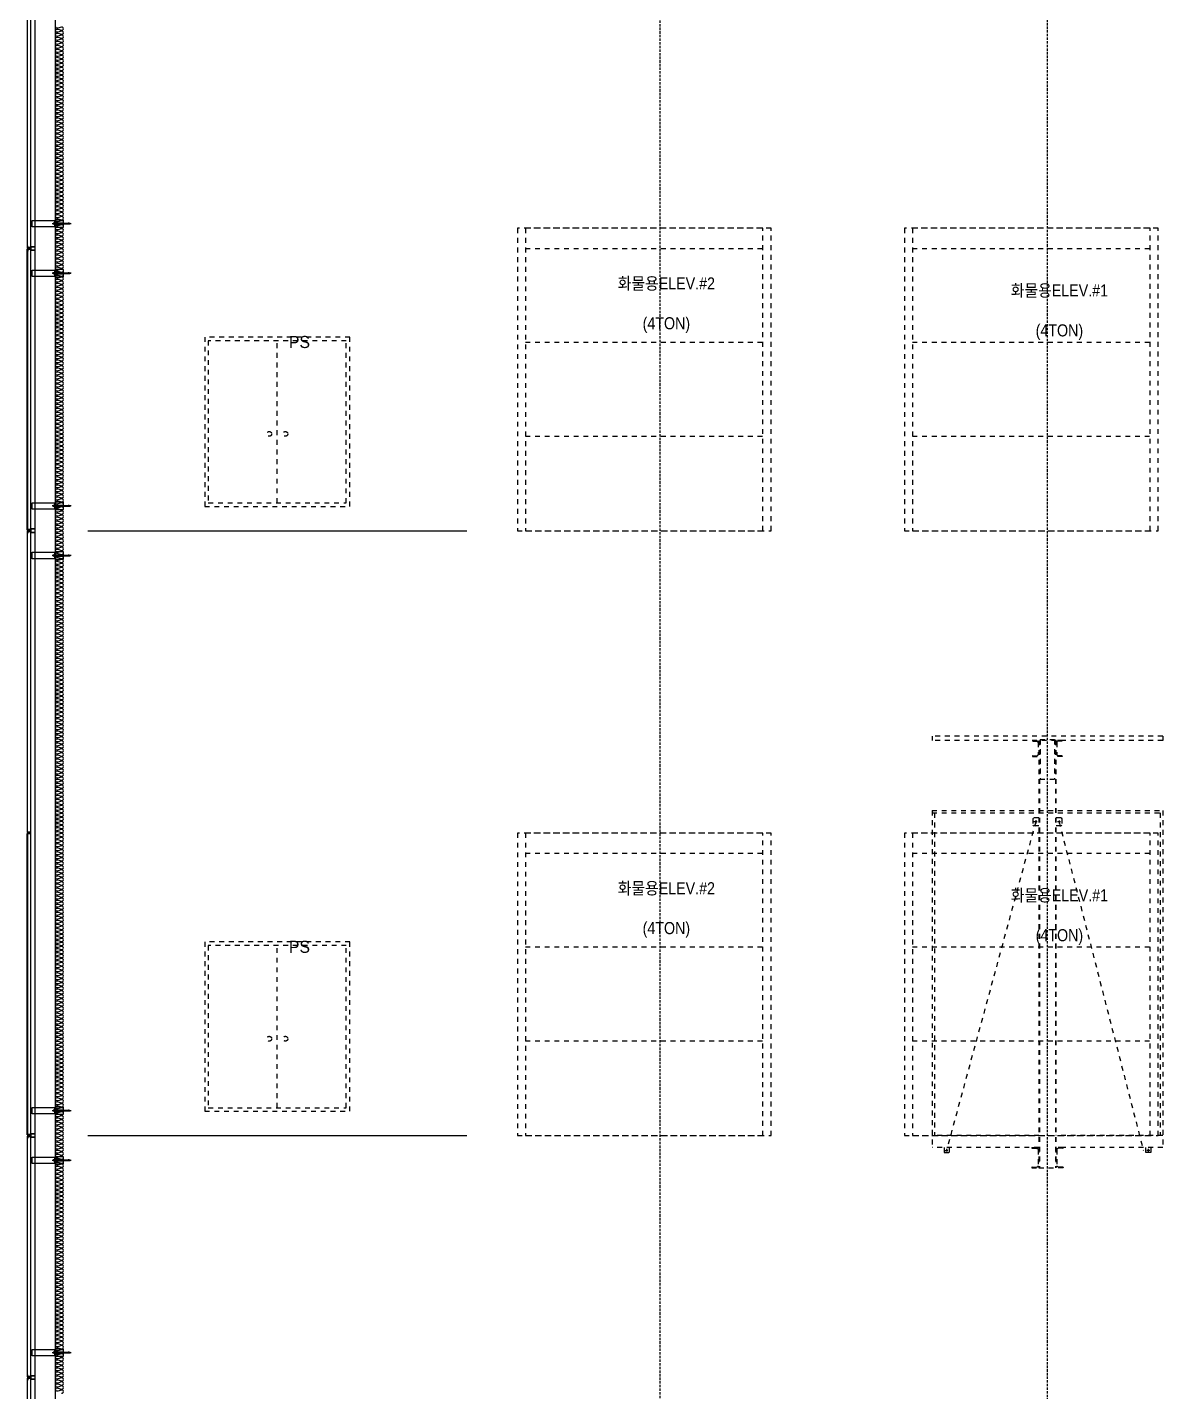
# Model space of a CAD drawing. Header units: millimetres. Extents: x -1320 to 172218, y -4077 to 50350.
# Drawn here: x 2950 to 17030, y 14573 to 31492 of the extents above; entities that cross this region are included whole.
import ezdxf
from ezdxf.enums import TextEntityAlignment as Align

# ---------------------------------------------------------------- set-up
doc = ezdxf.new("R2010")
doc.units = ezdxf.units.MM
doc.header["$LTSCALE"] = 60
doc.linetypes.add('HIDDEN', pattern=[2, 1, -1])
doc.linetypes.add('HIDDENX2', pattern=[0.75, 0.5, -0.25])
for name, color, linetype in [('8', 8, 'Continuous'), ('A-DOOR-ELE', 5, 'Continuous'), ('A-ETC-8', 8, 'Continuous'), ('A-FIN', 6, 'Continuous'), ('hidden', 9, 'HIDDENX2'), ('INSUL', 8, 'Continuous'), ('ISL', 251, 'Continuous')]:
    doc.layers.add(name, color=color, linetype=linetype)
doc.layers.add('NOPLOT-TEXT', color=11, linetype='Continuous', plot=False)
doc.styles.add('Gtx', font='')
doc.styles.get('Gtx').set_extended_font_data('Dotum')

# ---------------------------------------------------------------- blocks, each defined once
blk = doc.blocks.new('A$C632c858f')
at = {"layer": 'A-ETC-8'}
blk.add_arc((-3, 0), 24, 341.8248, 18.1752, dxfattribs=at)
blk.add_ellipse((34, 0), major_axis=(7.59, 0), ratio=0.987937, dxfattribs=at)
blk = doc.blocks.new('A$Cae507117')
at = {"layer": 'A-ETC-8'}
for points in [[(-50, 0), (-50, -50), (0, -50), (0, 0)], [(-46.8, -3.2), (-46.8, -46.8), (-3.2, -46.8), (-3.2, -3.2)]]:
    blk.add_lwpolyline(points, close=True, dxfattribs=at)
blk = doc.blocks.new('너트 M12')
for p, q in [((-9, 0), (9, 0)), ((-10, -9), (-10, -1)), ((9, -10), (-9, -10)), ((0, -8), (0, -1)), ((10, -1), (10, -9))]:
    blk.add_line(p, q)
for centre, start, end in [((-9, -1), 90, 180), ((-9, -9), 180, 270), ((9, -1), 0, 90), ((9, -9), 270, 0)]:
    blk.add_arc(centre, 0.5, start, end)
at = {"extrusion": (0, 0, -1)}
for centre, major_axis, ratio, start_param, end_param in [((-5, -1), (-4.75, 0.31), 0.185359, -0.024388, 3.141593), ((5, -1), (4.75, 0.31), 0.185108, 3.141593, 6.30754), ((-5, -9), (4.75, 0.31), 0.187111, 0, 3.166211), ((5, -9), (-4.75, 0.31), 0.185991, 3.117121, 6.283185)]:
    blk.add_ellipse(centre, major_axis=major_axis, ratio=ratio, start_param=start_param, end_param=end_param, dxfattribs=at)
blk = doc.blocks.new('A$C5ebcaad0')
at = {"layer": 'A-ETC-8'}
for p, q in [((-449, -225), (-214, -225)), ((-439, -220), (-439, -229)), ((-437, -219), (-437, -219)), ((-426, -220), (-437, -219)), ((-437, -231), (-426, -229)), ((-437, -231), (-437, -231)), ((-432, -220), (-432, -221)), ((-432, -229), (-432, -230)), ((-416, -219), (-431, -219)), ((-431, -222), (-429, -223)), ((-431, -228), (-429, -227)), ((-431, -231), (-416, -231)), ((-421, -224), (-428, -224)), ((-421, -226), (-428, -226)), ((-426, -220), (-412, -220)), ((-426, -229), (-412, -229)), ((-421, -223), (-421, -223)), ((-421, -227), (-421, -227)), ((-417, -227), (-417, -223)), ((-416, -219), (-413, -219)), ((-416, -231), (-413, -231)), ((-413, -219), (-413, -231)), ((-412, -231), (-412, -219)), ((-409, -219), (-412, -219)), ((-412, -231), (-409, -231)), ((-409, -231), (-409, -219)), ((-355, -219), (-409, -219)), ((-409, -231), (-355, -231)), ((-355, -219), (-246, -219)), ((-246, -231), (-355, -231)), ((-234, -219), (-226, -219)), ((-234, -220), (-224, -220)), ((-234, -229), (-224, -229)), ((-234, -231), (-226, -231)), ((-226, -231), (-226, -219)), ((-224, -220), (-226, -219)), ((-224, -229), (-226, -231)), ((-224, -229), (-224, -220))]:
    blk.add_line(p, q, dxfattribs=at)
for points in [[(-255, -180), (-255, -269), (-355, -269), (-355, -180)], [(34, -185), (-252, -185), (-252, -265), (34, -265)], [(-252, -265), (-246, -265), (-246, -185), (-252, -185)], [(-246, -210), (-246, -240), (-244, -240), (-244, -210)]]:
    blk.add_lwpolyline(points, close=True, dxfattribs=at)
blk.add_lwpolyline([(-252, -177), (-252, -272, -0.414214), (-253, -273), (-255, -273), (-255, -176), (-253, -176, -0.414214)], format="xyb", close=True, dxfattribs=at)
for centre, radius, start, end in [((-437, -220), 1.5, 90, 180), ((-437, -229), 1.5, 180, 270), ((-431, -220), 1, 90, 180), ((-431, -221), 1, 180, 236.3099), ((-431, -229), 1, 123.6901, 180), ((-431, -230), 1, 180, 270), ((-428, -221), 3, 236.3099, 270), ((-428, -229), 3, 90, 123.6901), ((-419, -223), 2, 90, 180), ((-421, -223), 0.5, 270, 0), ((-421, -227), 0.5, 0, 90), ((-419, -227), 2, 180, 270), ((-419, -223), 2, 0, 90), ((-419, -227), 2, 270, 0)]:
    blk.add_arc(centre, radius, start, end, dxfattribs=at)
at = {"layer": 'A-ETC-8', "xscale": -1, "rotation": 90}
blk.add_blockref('너트 M12', (-244, -225), dxfattribs=at)
blk = doc.blocks.new('A$C7fb89312')
at = {"layer": 'A-DOOR-ELE', "linetype": 'HIDDEN'}
for p, q in [((100, 3500), (3046, 3500)), ((100, 2338), (3046, 2338)), ((100, 1172), (3046, 1172))]:
    blk.add_line(p, q, dxfattribs=at)
at = {"layer": 'A-DOOR-ELE', "linetype": 'HIDDEN', "elevation": 0}
for points in [[(0, 0), (3146, 0), (3146, 3750), (0, 3750)], [(100, 0), (3046, 0), (3046, 3750), (100, 3750)]]:
    blk.add_lwpolyline(points, close=True, dxfattribs=at)

msp = doc.modelspace()

# ---------------------------------------------------------------- linework, layer by layer
at = {"layer": '8', "linetype": 'HIDDEN'}
for p, q in [((17030, 22700, 0), (14170, 22700, 0)), ((14170, 22700, 0), (14170, 22650, 0)), ((17030, 22700, 0), (17030, 22650, 0)), ((17030, 22650, 0), (14170, 22650, 0)), ((15415, 22650), (15415, 22648)), ((15415, 22650), (15495, 22650)), ((15420, 22642), (15475, 22637)), ((15486, 22625), (15486, 22475)), ((15495, 22650), (15495, 17350)), ((15495, 22650), (15495, 22450)), ((15501, 22650), (15501, 17350)), ((15510, 22660), (15510, 22170)), ((15510, 22660), (15690, 22660)), ((15690, 22660), (15690, 22170)), ((15699, 22650), (15699, 17350)), ((15705, 22650), (15705, 17350)), ((15785, 22650), (15705, 22650)), ((15705, 22650), (15705, 22450)), ((15715, 22625), (15715, 22475)), ((15780, 22642), (15725, 22637)), ((15785, 22650), (15785, 22648)), ((15415, 22452), (15415, 22450)), ((15415, 22450), (15495, 22450)), ((15420, 22458), (15475, 22463)), ((15785, 22450), (15705, 22450)), ((15780, 22458), (15725, 22463)), ((15785, 22452), (15785, 22450)), ((15510, 22170), (15690, 22170)), ((14170, 21780, 0), (14170, 17600, 0)), ((14170, 21780, 0), (17030, 21780, 0)), ((14170, 21750, 0), (17030, 21750, 0)), ((14200, 21750, 0), (14200, 17750, 0)), ((15430, 21688), (15420, 21678)), ((15420, 21678), (15420, 21598)), ((15495, 21688), (15430, 21688)), ((15455, 21659), (15455, 21617)), ((15770, 21688), (15705, 21688)), ((15745, 21657), (15745, 21617)), ((15770, 21688), (15780, 21678)), ((15780, 21678), (15780, 21598)), ((17000, 21750, 0), (17000, 17750, 0)), ((17030, 21780, 0), (17030, 17600, 0)), ((15455, 21638), (14348, 17565, 0)), ((15420, 21598), (15430, 21588)), ((15495, 21588), (15430, 21588)), ((15473, 21638), (15433, 21638)), ((15770, 21588), (15705, 21588)), ((15763, 21638), (15727, 21638)), ((15745, 21638), (16790, 17565, 0)), ((15780, 21598), (15770, 21588)), ((15495, 17750), (14170, 17750, 0)), ((15495, 17600), (14170, 17600, 0)), ((14319, 17600, 0), (14319, 17540, 0)), ((14383, 17600, 0), (14383, 17540, 0)), ((15405, 17600), (15495, 17600)), ((15405, 17600), (15405, 17598)), ((15495, 17600), (15495, 17350)), ((17030, 17750, 0), (15705, 17750)), ((15705, 17600), (15705, 17350)), ((17030, 17600, 0), (15705, 17600)), ((15795, 17600), (15705, 17600)), ((15795, 17600), (15795, 17598)), ((16817, 17600, 0), (16817, 17540, 0)), ((16881, 17600, 0), (16881, 17540, 0)), ((14319, 17540, 0), (14383, 17540, 0)), ((14330, 17565, 0), (14366, 17565, 0)), ((14349, 17586, 0), (14349, 17550, 0)), ((15410, 17592), (15475, 17587)), ((15486, 17575), (15486, 17375)), ((15715, 17575), (15715, 17375)), ((15790, 17592), (15725, 17587)), ((16881, 17540, 0), (16817, 17540, 0)), ((16870, 17565, 0), (16834, 17565, 0)), ((16851, 17586, 0), (16851, 17550, 0)), ((15405, 17352), (15405, 17350)), ((15405, 17350), (15495, 17350)), ((15410, 17358), (15475, 17363)), ((15495, 17350), (15705, 17350)), ((15795, 17350), (15705, 17350)), ((15790, 17358), (15725, 17363)), ((15795, 17352), (15795, 17350))]:
    msp.add_line(p, q, dxfattribs=at)
for centre, radius, start, end in [((15421, 22648), 6, 180, 265), ((15474, 22625), 12, 0, 85), ((15727, 22625), 12, 95, 180), ((15779, 22648), 6, 275, 0), ((15421, 22452), 6, 95, 180), ((15474, 22475), 12, 275, 0), ((15727, 22475), 12, 180, 265), ((15779, 22452), 6, 0, 85), ((15411, 17598), 6, 180, 265), ((15789, 17598), 6, 275, 0), ((15474, 17575), 12, 0, 85), ((15727, 17575), 12, 95, 180), ((15411, 17352), 6, 95, 180), ((15474, 17375), 12, 275, 0), ((15727, 17375), 12, 180, 265), ((15789, 17352), 6, 0, 85)]:
    msp.add_arc(centre, radius, start, end, dxfattribs=at)
at = {"layer": 'A-DOOR-ELE', "linetype": 'HIDDEN'}
for p, q in [((6050, 25595), (6050, 27605)), ((6050, 18095), (6050, 20105))]:
    msp.add_line(p, q, dxfattribs=at)
at = {"layer": 'A-DOOR-ELE', "linetype": 'HIDDEN', "elevation": 0}
for points in [[(6950, 27650), (5150, 27650), (5150, 25550), (6950, 25550)], [(6905, 27605), (5195, 27605), (5195, 25595), (6905, 25595)], [(6950, 20150), (5150, 20150), (5150, 18050), (6950, 18050)], [(6905, 20105), (5195, 20105), (5195, 18095), (6905, 18095)]]:
    msp.add_lwpolyline(points, close=True, dxfattribs=at)
at = {"layer": 'A-DOOR-ELE', "linetype": 'HIDDEN'}
for centre in [(5950, 26450), (6150, 26450), (5950, 18950), (6150, 18950)]:
    msp.add_circle(centre, 30, dxfattribs=at)
at = {"layer": 'A-ETC-8'}
for p, q in [((2995, 8850), (2995, 47018)), ((3045, 47018), (3045, 8850))]:
    msp.add_line(p, q, dxfattribs=at)
for points in [[(2958, 28761), (2993, 28761), (2993, 28751), (2995, 28751), (2995, 28763), (2960, 28763, 0.226541), (2956, 28767), (2956, 28782), (2954, 28782), (2954, 28765, -0.414214)], [(2958, 28739), (2993, 28739), (2993, 28750), (2995, 28750), (2995, 28737), (2960, 28737, -0.226541), (2956, 28733), (2956, 28718), (2954, 28718), (2954, 28735, 0.414214)], [(2958, 25261), (2993, 25261), (2993, 25251), (2995, 25251), (2995, 25263), (2960, 25263, 0.226541), (2956, 25267), (2956, 25282), (2954, 25282), (2954, 25265, -0.414214)], [(2958, 25239), (2993, 25239), (2993, 25250), (2995, 25250), (2995, 25237), (2960, 25237, -0.226541), (2956, 25233), (2956, 25218), (2954, 25218), (2954, 25235, 0.414214)], [(2958, 17761), (2993, 17761), (2993, 17751), (2995, 17751), (2995, 17763), (2960, 17763, 0.226541), (2956, 17767), (2956, 17782), (2954, 17782), (2954, 17765, -0.414214)], [(2958, 17739), (2993, 17739), (2993, 17750), (2995, 17750), (2995, 17737), (2960, 17737, -0.226541), (2956, 17733), (2956, 17718), (2954, 17718), (2954, 17735, 0.414214)]]:
    msp.add_lwpolyline(points, format="xyb", close=True, dxfattribs=at)
at = {"layer": 'A-ETC-8', "elevation": 0}
for points in [[(2958, 14761), (2993, 14761), (2993, 14751), (2995, 14751), (2995, 14763), (2960, 14763, 0.226541), (2956, 14767), (2956, 14782), (2954, 14782), (2954, 14765, -0.414214)], [(2958, 14739), (2993, 14739), (2993, 14750), (2995, 14750), (2995, 14737), (2960, 14737, -0.226541), (2956, 14733), (2956, 14718), (2954, 14718), (2954, 14735, 0.414214)]]:
    msp.add_lwpolyline(points, format="xyb", close=True, dxfattribs=at)
at = {"layer": 'A-FIN'}
for p, q in [((3700, 25250), (8400, 25250)), ((3700, 17750), (8400, 17750))]:
    msp.add_line(p, q, dxfattribs=at)
for points in [[(2991, 32239), (2991, 32243), (2950, 32243), (2950, 28757), (2991, 28757), (2991, 28761), (2954, 28761), (2954, 32239), (2991, 32239)], [(2991, 25261), (2991, 25258), (2950, 25258), (2950, 28743), (2991, 28743), (2991, 28739), (2954, 28739), (2954, 25261), (2991, 25261)], [(2991, 25239), (2991, 25243), (2950, 25243), (2950, 21507), (2991, 21507), (2991, 21511), (2954, 21511), (2954, 25239), (2991, 25239)], [(2991, 17761), (2991, 17758), (2950, 17758), (2950, 21493), (2991, 21493), (2991, 21489), (2954, 21489), (2954, 17761), (2991, 17761)], [(2991, 17739), (2991, 17743), (2950, 17743), (2950, 14757), (2991, 14757), (2991, 14761), (2954, 14761), (2954, 17739), (2991, 17739)]]:
    msp.add_lwpolyline(points, close=True, dxfattribs=at)
at = {"layer": 'A-FIN', "elevation": 0}
msp.add_lwpolyline([(2991, 14739), (2991, 14743), (2950, 14743), (2950, 11757), (2991, 11757), (2991, 11761), (2954, 11761), (2954, 14739), (2991, 14739)], close=True, dxfattribs=at)
at = {"layer": 'hidden'}
for p, q in [((15600, 13426), (15600, 48810)), ((10800, 4008), (10800, 42560))]:
    msp.add_line(p, q, dxfattribs=at)
at = {"layer": 'INSUL'}
msp.add_line((3300, 7300), (3300, 47000), dxfattribs=at)
at = {"layer": 'ISL', "elevation": 0}
msp.add_lwpolyline([(3373, 14556, 1.449198), (3373, 14594), (3327, 14581, -0.524856), (3300, 14600, -0.524856), (3327, 14619), (3373, 14606, 1.449198), (3373, 14644), (3327, 14631, -0.524856), (3300, 14650, -0.524856), (3327, 14669), (3373, 14656, 1.449198), (3373, 14694), (3327, 14681, -0.524856), (3300, 14700, -0.524856), (3327, 14719), (3373, 14706, 1.449198), (3373, 14744), (3327, 14731, -0.524856), (3300, 14750, -0.524856), (3327, 14769), (3373, 14756, 1.449198), (3373, 14794), (3327, 14781, -0.524856), (3300, 14800, -0.524856), (3327, 14819), (3373, 14806, 1.449198), (3373, 14844), (3327, 14831, -0.524856), (3300, 14850, -0.524856), (3327, 14869), (3373, 14856, 1.449198), (3373, 14894), (3327, 14881, -0.524856), (3300, 14900, -0.524856), (3327, 14919), (3373, 14906, 1.449198), (3373, 14944), (3327, 14931, -0.524856), (3300, 14950, -0.524856), (3327, 14969), (3373, 14956, 1.449198), (3373, 14994), (3327, 14981, -0.524856), (3300, 15000, -0.524856), (3327, 15019), (3373, 15006, 1.449198), (3373, 15044), (3327, 15031, -0.524856), (3300, 15050, -0.524856), (3327, 15069), (3373, 15056, 1.449198), (3373, 15094), (3327, 15081, -0.524856), (3300, 15100, -0.524856), (3327, 15119), (3373, 15106, 1.449198), (3373, 15144), (3327, 15131, -0.524856), (3300, 15150, -0.524856), (3327, 15169), (3373, 15156, 1.449198), (3373, 15194), (3327, 15181, -0.524856), (3300, 15200, -0.524856), (3327, 15219), (3373, 15206, 1.449198), (3373, 15244), (3327, 15231, -0.524856), (3300, 15250, -0.524856), (3327, 15269), (3373, 15256, 1.449198), (3373, 15294), (3327, 15281, -0.524856), (3300, 15300, -0.524856), (3327, 15319), (3373, 15306, 1.449198), (3373, 15344), (3327, 15331, -0.524856), (3300, 15350, -0.524856), (3327, 15369), (3373, 15356, 1.449198), (3373, 15394), (3327, 15381, -0.524856), (3300, 15400, -0.524856), (3327, 15419), (3373, 15406, 1.449198), (3373, 15444), (3327, 15431, -0.524856), (3300, 15450, -0.524856), (3327, 15469), (3373, 15456, 1.449198), (3373, 15494), (3327, 15481, -0.524856), (3300, 15500, -0.524856), (3327, 15519), (3373, 15506, 1.449198), (3373, 15544), (3327, 15531, -0.524856), (3300, 15550, -0.524856), (3327, 15569), (3373, 15556, 1.449198), (3373, 15594), (3327, 15581, -0.524856), (3300, 15600, -0.524856), (3327, 15619), (3373, 15606, 1.449198), (3373, 15644), (3327, 15631, -0.524856), (3300, 15650, -0.524856), (3327, 15669), (3373, 15656, 1.449198), (3373, 15694), (3327, 15681, -0.524856), (3300, 15700, -0.524856), (3327, 15719), (3373, 15706, 1.449198), (3373, 15744), (3327, 15731, -0.524856), (3300, 15750, -0.524856), (3327, 15769), (3373, 15756, 1.449198), (3373, 15794), (3327, 15781, -0.524856), (3300, 15800, -0.524856), (3327, 15819), (3373, 15806, 1.449198), (3373, 15844), (3327, 15831, -0.524856), (3300, 15850, -0.524856), (3327, 15869), (3373, 15856, 1.449198), (3373, 15894), (3327, 15881, -0.524856), (3300, 15900, -0.524856), (3327, 15919), (3373, 15906, 1.449198), (3373, 15944), (3327, 15931, -0.524856), (3300, 15950, -0.524856), (3327, 15969), (3373, 15956, 1.449198), (3373, 15994), (3327, 15981, -0.524856), (3300, 16000, -0.524856), (3327, 16019), (3373, 16006, 1.449198), (3373, 16044), (3327, 16031, -0.524856), (3300, 16050, -0.524856), (3327, 16069), (3373, 16056, 1.449198), (3373, 16094), (3327, 16081, -0.524856), (3300, 16100, -0.524856), (3327, 16119), (3373, 16106, 1.449198), (3373, 16144), (3327, 16131, -0.524856), (3300, 16150, -0.524856), (3327, 16169), (3373, 16156, 1.449198), (3373, 16194), (3327, 16181, -0.524856), (3300, 16200, -0.524856), (3327, 16219), (3373, 16206, 1.449198), (3373, 16244), (3327, 16231, -0.524856), (3300, 16250, -0.524856), (3327, 16269), (3373, 16256, 1.449198), (3373, 16294), (3327, 16281, -0.524856), (3300, 16300, -0.524856), (3327, 16319), (3373, 16306, 1.449198), (3373, 16344), (3327, 16331, -0.524856), (3300, 16350, -0.524856), (3327, 16369), (3373, 16356, 1.449198), (3373, 16394), (3327, 16381, -0.524856), (3300, 16400, -0.524856), (3327, 16419), (3373, 16406, 1.449198), (3373, 16444), (3327, 16431, -0.524856), (3300, 16450, -0.524856), (3327, 16469), (3373, 16456, 1.449198), (3373, 16494), (3327, 16481, -0.524856), (3300, 16500, -0.524856), (3327, 16519), (3373, 16506, 1.449198), (3373, 16544), (3327, 16531, -0.524856), (3300, 16550, -0.524856), (3327, 16569), (3373, 16556, 1.449198), (3373, 16594), (3327, 16581, -0.524856), (3300, 16600, -0.524856), (3327, 16619), (3373, 16606, 1.449198), (3373, 16644), (3327, 16631, -0.524856), (3300, 16650, -0.524856), (3327, 16669), (3373, 16656, 1.449198), (3373, 16694), (3327, 16681, -0.524856), (3300, 16700, -0.524856), (3327, 16719), (3373, 16706, 1.449198), (3373, 16744), (3327, 16731, -0.524856), (3300, 16750, -0.524856), (3327, 16769), (3373, 16756, 1.449198), (3373, 16794), (3327, 16781, -0.524856), (3300, 16800, -0.524856), (3327, 16819), (3373, 16806, 1.449198), (3373, 16844), (3327, 16831, -0.524856), (3300, 16850, -0.524856), (3327, 16869), (3373, 16856, 1.449198), (3373, 16894), (3327, 16881, -0.524856), (3300, 16900, -0.524856), (3327, 16919), (3373, 16906, 1.449198), (3373, 16944), (3327, 16931, -0.524856), (3300, 16950, -0.524856), (3327, 16969), (3373, 16956, 1.449198), (3373, 16994), (3327, 16981, -0.524856), (3300, 17000, -0.524856), (3327, 17019), (3373, 17006, 1.449198), (3373, 17044), (3327, 17031, -0.524856), (3300, 17050, -0.524856), (3327, 17069), (3373, 17056, 1.449198), (3373, 17094), (3327, 17081, -0.524856), (3300, 17100, -0.524856), (3327, 17119), (3373, 17106, 1.449198), (3373, 17144), (3327, 17131, -0.524856), (3300, 17150, -0.524856), (3327, 17169), (3373, 17156, 1.449198), (3373, 17194), (3327, 17181, -0.524856), (3300, 17200, -0.524856), (3327, 17219), (3373, 17206, 1.449198), (3373, 17244), (3327, 17231, -0.524856), (3300, 17250, -0.524856), (3327, 17269), (3373, 17256, 1.449198), (3373, 17294), (3327, 17281, -0.524856), (3300, 17300, -0.524856), (3327, 17319), (3373, 17306, 1.449198), (3373, 17344), (3327, 17331, -0.524856), (3300, 17350, -0.524856), (3327, 17369), (3373, 17356, 1.449198), (3373, 17394), (3327, 17381, -0.524856), (3300, 17400, -0.524856), (3327, 17419), (3373, 17406, 1.449198), (3373, 17444), (3327, 17431, -0.524856), (3300, 17450, -0.524856), (3327, 17469), (3373, 17456, 1.449198), (3373, 17494), (3327, 17481, -0.524856), (3300, 17500, -0.524856), (3327, 17519), (3373, 17506, 1.449198), (3373, 17544), (3327, 17531, -0.524856), (3300, 17550, -0.524856), (3327, 17569), (3373, 17556, 1.449198), (3373, 17594), (3327, 17581, -0.524856), (3300, 17600, -0.524856), (3327, 17619), (3373, 17606, 1.449198), (3373, 17644), (3327, 17631, -0.524856), (3300, 17650, -0.524856), (3327, 17669), (3373, 17656, 1.449198), (3373, 17694), (3327, 17681, -0.524856), (3300, 17700, -0.524856), (3327, 17719), (3373, 17706, 1.449198), (3373, 17744), (3327, 17731, -0.524856), (3300, 17750, -0.524856), (3327, 17769), (3373, 17756, 1.449198), (3373, 17794), (3327, 17781, -0.524856), (3300, 17800, -0.524856), (3327, 17819), (3373, 17806, 1.449198), (3373, 17844), (3327, 17831, -0.524856), (3300, 17850, -0.524856), (3327, 17869), (3373, 17856, 1.449198), (3373, 17894), (3327, 17881, -0.524856), (3300, 17900, -0.524856), (3327, 17919), (3373, 17906, 1.449198), (3373, 17944), (3327, 17931, -0.524856), (3300, 17950, -0.524856), (3327, 17969), (3373, 17956, 1.449198), (3373, 17994), (3327, 17981, -0.524856), (3300, 18000, -0.524856), (3327, 18019), (3373, 18006, 1.449198), (3373, 18044), (3327, 18031, -0.524856), (3300, 18050, -0.524856), (3327, 18069), (3373, 18056, 1.449198), (3373, 18094), (3327, 18081, -0.524856), (3300, 18100, -0.524856), (3327, 18119), (3373, 18106, 1.449198), (3373, 18144), (3327, 18131, -0.524856), (3300, 18150, -0.524856), (3327, 18169), (3373, 18156, 1.449198), (3373, 18194), (3327, 18181, -0.524856), (3300, 18200, -0.524856), (3327, 18219), (3373, 18206, 1.449198), (3373, 18244), (3327, 18231, -0.524856), (3300, 18250, -0.524856), (3327, 18269), (3373, 18256, 1.449198), (3373, 18294), (3327, 18281, -0.524856), (3300, 18300, -0.524856), (3327, 18319), (3373, 18306, 1.449198), (3373, 18344), (3327, 18331, -0.524856), (3300, 18350, -0.524856), (3327, 18369), (3373, 18356, 1.449198), (3373, 18394), (3327, 18381, -0.524856), (3300, 18400, -0.524856), (3327, 18419), (3373, 18406, 1.449198), (3373, 18444), (3327, 18431, -0.524856), (3300, 18450, -0.524856), (3327, 18469), (3373, 18456, 1.449198), (3373, 18494), (3327, 18481, -0.524856), (3300, 18500, -0.524856), (3327, 18519), (3373, 18506, 1.449198), (3373, 18544), (3327, 18531, -0.524856), (3300, 18550, -0.524856), (3327, 18569), (3373, 18556, 1.449198), (3373, 18594), (3327, 18581, -0.524856), (3300, 18600, -0.524856), (3327, 18619), (3373, 18606, 1.449198), (3373, 18644), (3327, 18631, -0.524856), (3300, 18650, -0.524856), (3327, 18669), (3373, 18656, 1.449198), (3373, 18694), (3327, 18681, -0.524856), (3300, 18700, -0.524856), (3327, 18719), (3373, 18706, 1.449198), (3373, 18744), (3327, 18731, -0.524856), (3300, 18750, -0.524856), (3327, 18769), (3373, 18756, 1.449198), (3373, 18794), (3327, 18781, -0.524856), (3300, 18800, -0.524856), (3327, 18819), (3373, 18806, 1.449198), (3373, 18844), (3327, 18831, -0.524856), (3300, 18850, -0.524856), (3327, 18869), (3373, 18856, 1.449198), (3373, 18894), (3327, 18881, -0.524856), (3300, 18900, -0.524856), (3327, 18919), (3373, 18906, 1.449198), (3373, 18944), (3327, 18931, -0.524856), (3300, 18950, -0.524856), (3327, 18969), (3373, 18956, 1.449198), (3373, 18994), (3327, 18981, -0.524856), (3300, 19000, -0.524856), (3327, 19019), (3373, 19006, 1.449198), (3373, 19044), (3327, 19031, -0.524856), (3300, 19050, -0.524856), (3327, 19069), (3373, 19056, 1.449198), (3373, 19094), (3327, 19081, -0.524856), (3300, 19100, -0.524856), (3327, 19119), (3373, 19106, 1.449198), (3373, 19144), (3327, 19131, -0.524856), (3300, 19150, -0.524856), (3327, 19169), (3373, 19156, 1.449198), (3373, 19194), (3327, 19181, -0.524856), (3300, 19200, -0.524856), (3327, 19219), (3373, 19206, 1.449198), (3373, 19244), (3327, 19231, -0.524856), (3300, 19250, -0.524856), (3327, 19269), (3373, 19256, 1.449198), (3373, 19294), (3327, 19281, -0.524856), (3300, 19300, -0.524856), (3327, 19319), (3373, 19306, 1.449198), (3373, 19344), (3327, 19331, -0.524856), (3300, 19350, -0.524856), (3327, 19369), (3373, 19356, 1.449198), (3373, 19394), (3327, 19381, -0.524856), (3300, 19400, -0.524856), (3327, 19419), (3373, 19406, 1.449198), (3373, 19444), (3327, 19431, -0.524856), (3300, 19450, -0.524856), (3327, 19469), (3373, 19456, 1.449198), (3373, 19494), (3327, 19481, -0.524856), (3300, 19500, -0.524856), (3327, 19519), (3373, 19506, 1.449198), (3373, 19544), (3327, 19531, -0.524856), (3300, 19550, -0.524856), (3327, 19569), (3373, 19556, 1.449198), (3373, 19594), (3327, 19581, -0.524856), (3300, 19600, -0.524856), (3327, 19619), (3373, 19606, 1.449198), (3373, 19644), (3327, 19631, -0.524856), (3300, 19650, -0.524856), (3327, 19669), (3373, 19656, 1.449198), (3373, 19694), (3327, 19681, -0.524856), (3300, 19700, -0.524856), (3327, 19719), (3373, 19706, 1.449198), (3373, 19744), (3327, 19731, -0.524856), (3300, 19750, -0.524856), (3327, 19769), (3373, 19756, 1.449198), (3373, 19794), (3327, 19781, -0.524856), (3300, 19800, -0.524856), (3327, 19819), (3373, 19806, 1.449198), (3373, 19844), (3327, 19831, -0.524856), (3300, 19850, -0.524856), (3327, 19869), (3373, 19856, 1.449198), (3373, 19894), (3327, 19881, -0.524856), (3300, 19900, -0.524856), (3327, 19919), (3373, 19906, 1.449198), (3373, 19944), (3327, 19931, -0.524856), (3300, 19950, -0.524856), (3327, 19969), (3373, 19956, 1.449198), (3373, 19994), (3327, 19981, -0.524856), (3300, 20000, -0.524856), (3327, 20019), (3373, 20006, 1.449198), (3373, 20044), (3327, 20031, -0.524856), (3300, 20050, -0.524856), (3327, 20069), (3373, 20056, 1.449198), (3373, 20094), (3327, 20081, -0.524856), (3300, 20100, -0.524856), (3327, 20119), (3373, 20106, 1.449198), (3373, 20144), (3327, 20131, -0.524856), (3300, 20150, -0.524856), (3327, 20169), (3373, 20156, 1.449198), (3373, 20194), (3327, 20181, -0.524856), (3300, 20200, -0.524856), (3327, 20219), (3373, 20206, 1.449198), (3373, 20244), (3327, 20231, -0.524856), (3300, 20250, -0.524856), (3327, 20269), (3373, 20256, 1.449198), (3373, 20294), (3327, 20281, -0.524856), (3300, 20300, -0.524856), (3327, 20319), (3373, 20306, 1.449198), (3373, 20344), (3327, 20331, -0.524856), (3300, 20350, -0.524856), (3327, 20369), (3373, 20356, 1.449198), (3373, 20394), (3327, 20381, -0.524856), (3300, 20400, -0.524856), (3327, 20419), (3373, 20406, 1.449198), (3373, 20444), (3327, 20431, -0.524856), (3300, 20450, -0.524856), (3327, 20469), (3373, 20456, 1.449198), (3373, 20494), (3327, 20481, -0.524856), (3300, 20500, -0.524856), (3327, 20519), (3373, 20506, 1.449198), (3373, 20544), (3327, 20531, -0.524856), (3300, 20550, -0.524856), (3327, 20569), (3373, 20556, 1.449198), (3373, 20594), (3327, 20581, -0.524856), (3300, 20600, -0.524856), (3327, 20619), (3373, 20606, 1.449198), (3373, 20644), (3327, 20631, -0.524856), (3300, 20650, -0.524856), (3327, 20669), (3373, 20656, 1.449198), (3373, 20694), (3327, 20681, -0.524856), (3300, 20700, -0.524856), (3327, 20719), (3373, 20706, 1.449198), (3373, 20744), (3327, 20731, -0.524856), (3300, 20750, -0.524856), (3327, 20769), (3373, 20756, 1.449198), (3373, 20794), (3327, 20781, -0.524856), (3300, 20800, -0.524856), (3327, 20819), (3373, 20806, 1.449198), (3373, 20844), (3327, 20831, -0.524856), (3300, 20850, -0.524856), (3327, 20869), (3373, 20856, 1.449198), (3373, 20894), (3327, 20881, -0.524856), (3300, 20900, -0.524856), (3327, 20919), (3373, 20906, 1.449198), (3373, 20944), (3327, 20931, -0.524856), (3300, 20950, -0.524856), (3327, 20969), (3373, 20956, 1.449198), (3373, 20994), (3327, 20981, -0.524856), (3300, 21000, -0.524856), (3327, 21019), (3373, 21006, 1.449198), (3373, 21044), (3327, 21031, -0.524856), (3300, 21050, -0.524856), (3327, 21069), (3373, 21056, 1.449198), (3373, 21094), (3327, 21081, -0.524856), (3300, 21100, -0.524856), (3327, 21119), (3373, 21106, 1.449198), (3373, 21144), (3327, 21131, -0.524856), (3300, 21150, -0.524856), (3327, 21169), (3373, 21156, 1.449198), (3373, 21194), (3327, 21181, -0.524856), (3300, 21200, -0.524856), (3327, 21219), (3373, 21206, 1.449198), (3373, 21244), (3327, 21231, -0.524856), (3300, 21250, -0.524856), (3327, 21269), (3373, 21256, 1.449198), (3373, 21294), (3327, 21281, -0.524856), (3300, 21300, -0.524856), (3327, 21319), (3373, 21306, 1.449198), (3373, 21344), (3327, 21331, -0.524856), (3300, 21350, -0.524856), (3327, 21369), (3373, 21356, 1.449198), (3373, 21394), (3327, 21381, -0.524856), (3300, 21400, -0.524856), (3327, 21419), (3373, 21406, 1.449198), (3373, 21444), (3327, 21431, -0.524856), (3300, 21450, -0.524856), (3327, 21469), (3373, 21456, 1.449198), (3373, 21494), (3327, 21481, -0.524856), (3300, 21500, -0.524856), (3327, 21519), (3373, 21506, 1.449198), (3373, 21544), (3327, 21531, -0.524856), (3300, 21550, -0.524856), (3327, 21569), (3373, 21556, 1.449198), (3373, 21594), (3327, 21581, -0.524856), (3300, 21600, -0.524856), (3327, 21619), (3373, 21606, 1.449198), (3373, 21644), (3327, 21631, -0.524856), (3300, 21650, -0.524856), (3327, 21669), (3373, 21656, 1.449198), (3373, 21694), (3327, 21681, -0.524856), (3300, 21700, -0.524856), (3327, 21719), (3373, 21706, 1.449198), (3373, 21744), (3327, 21731, -0.524856), (3300, 21750, -0.524856), (3327, 21769), (3373, 21756, 1.449198), (3373, 21794), (3327, 21781, -0.524856), (3300, 21800, -0.524856), (3327, 21819), (3373, 21806, 1.449198), (3373, 21844), (3327, 21831, -0.524856), (3300, 21850, -0.524856), (3327, 21869), (3373, 21856, 1.449198), (3373, 21894), (3327, 21881, -0.524856), (3300, 21900, -0.524856), (3327, 21919), (3373, 21906, 1.449198), (3373, 21944), (3327, 21931, -0.524856), (3300, 21950, -0.524856), (3327, 21969), (3373, 21956, 1.449198), (3373, 21994), (3327, 21981, -0.524856), (3300, 22000, -0.524856), (3327, 22019), (3373, 22006, 1.449198), (3373, 22044), (3327, 22031, -0.524856), (3300, 22050, -0.524856), (3327, 22069), (3373, 22056, 1.449198), (3373, 22094), (3327, 22081, -0.524856), (3300, 22100, -0.524856), (3327, 22119), (3373, 22106, 1.449198), (3373, 22144), (3327, 22131, -0.524856), (3300, 22150, -0.524856), (3327, 22169), (3373, 22156, 1.449198), (3373, 22194), (3327, 22181, -0.524856), (3300, 22200, -0.524856), (3327, 22219), (3373, 22206, 1.449198), (3373, 22244), (3327, 22231, -0.524856), (3300, 22250, -0.524856), (3327, 22269), (3373, 22256, 1.449198), (3373, 22294), (3327, 22281, -0.524856), (3300, 22300, -0.524856), (3327, 22319), (3373, 22306, 1.449198), (3373, 22344), (3327, 22331, -0.524856), (3300, 22350, -0.524856), (3327, 22369), (3373, 22356, 1.449198), (3373, 22394), (3327, 22381, -0.524856), (3300, 22400, -0.524856), (3327, 22419), (3373, 22406, 1.449198), (3373, 22444), (3327, 22431, -0.524856), (3300, 22450, -0.524856), (3327, 22469), (3373, 22456, 1.449198), (3373, 22494), (3327, 22481, -0.524856), (3300, 22500, -0.524856), (3327, 22519), (3373, 22506, 1.449198), (3373, 22544), (3327, 22531, -0.524856), (3300, 22550, -0.524856), (3327, 22569), (3373, 22556, 1.449198), (3373, 22594), (3327, 22581, -0.524856), (3300, 22600, -0.524856), (3327, 22619), (3373, 22606, 1.449198), (3373, 22644), (3327, 22631, -0.524856), (3300, 22650, -0.524856), (3327, 22669), (3373, 22656, 1.449198), (3373, 22694), (3327, 22681, -0.524856), (3300, 22700, -0.524856), (3327, 22719), (3373, 22706, 1.449198), (3373, 22744), (3327, 22731, -0.524856), (3300, 22750, -0.524856), (3327, 22769), (3373, 22756, 1.449198), (3373, 22794), (3327, 22781, -0.524856), (3300, 22800, -0.524856), (3327, 22819), (3373, 22806, 1.449198), (3373, 22844), (3327, 22831, -0.524856), (3300, 22850, -0.524856), (3327, 22869), (3373, 22856, 1.449198), (3373, 22894), (3327, 22881, -0.524856), (3300, 22900, -0.524856), (3327, 22919), (3373, 22906, 1.449198), (3373, 22944), (3327, 22931, -0.524856), (3300, 22950, -0.524856), (3327, 22969), (3373, 22956, 1.449198), (3373, 22994), (3327, 22981, -0.524856), (3300, 23000, -0.524856), (3327, 23019), (3373, 23006, 1.449198), (3373, 23044), (3327, 23031, -0.524856), (3300, 23050, -0.524856), (3327, 23069), (3373, 23056, 1.449198), (3373, 23094), (3327, 23081, -0.524856), (3300, 23100, -0.524856), (3327, 23119), (3373, 23106, 1.449198), (3373, 23144), (3327, 23131, -0.524856), (3300, 23150, -0.524856), (3327, 23169), (3373, 23156, 1.449198), (3373, 23194), (3327, 23181, -0.524856), (3300, 23200, -0.524856), (3327, 23219), (3373, 23206, 1.449198), (3373, 23244), (3327, 23231, -0.524856), (3300, 23250, -0.524856), (3327, 23269), (3373, 23256, 1.449198), (3373, 23294), (3327, 23281, -0.524856), (3300, 23300, -0.524856), (3327, 23319), (3373, 23306, 1.449198), (3373, 23344), (3327, 23331, -0.524856), (3300, 23350, -0.524856), (3327, 23369), (3373, 23356, 1.449198), (3373, 23394), (3327, 23381, -0.524856), (3300, 23400, -0.524856), (3327, 23419), (3373, 23406, 1.449198), (3373, 23444), (3327, 23431, -0.524856), (3300, 23450, -0.524856), (3327, 23469), (3373, 23456, 1.449198), (3373, 23494), (3327, 23481, -0.524856), (3300, 23500, -0.524856), (3327, 23519), (3373, 23506, 1.449198), (3373, 23544), (3327, 23531, -0.524856), (3300, 23550, -0.524856), (3327, 23569), (3373, 23556, 1.449198), (3373, 23594), (3327, 23581, -0.524856), (3300, 23600, -0.524856), (3327, 23619), (3373, 23606, 1.449198), (3373, 23644), (3327, 23631, -0.524856), (3300, 23650, -0.524856), (3327, 23669), (3373, 23656, 1.449198), (3373, 23694), (3327, 23681, -0.524856), (3300, 23700, -0.524856), (3327, 23719), (3373, 23706, 1.449198), (3373, 23744), (3327, 23731, -0.524856), (3300, 23750, -0.524856), (3327, 23769), (3373, 23756, 1.449198), (3373, 23794), (3327, 23781, -0.524856), (3300, 23800, -0.524856), (3327, 23819), (3373, 23806, 1.449198), (3373, 23844), (3327, 23831, -0.524856), (3300, 23850, -0.524856), (3327, 23869), (3373, 23856, 1.449198), (3373, 23894), (3327, 23881, -0.524856), (3300, 23900, -0.524856), (3327, 23919), (3373, 23906, 1.449198), (3373, 23944), (3327, 23931, -0.524856), (3300, 23950, -0.524856), (3327, 23969), (3373, 23956, 1.449198), (3373, 23994), (3327, 23981, -0.524856), (3300, 24000, -0.524856), (3327, 24019), (3373, 24006, 1.449198), (3373, 24044), (3327, 24031, -0.524856), (3300, 24050, -0.524856), (3327, 24069), (3373, 24056, 1.449198), (3373, 24094), (3327, 24081, -0.524856), (3300, 24100, -0.524856), (3327, 24119), (3373, 24106, 1.449198), (3373, 24144), (3327, 24131, -0.524856), (3300, 24150, -0.524856), (3327, 24169), (3373, 24156, 1.449198), (3373, 24194), (3327, 24181, -0.524856), (3300, 24200, -0.524856), (3327, 24219), (3373, 24206, 1.449198), (3373, 24244), (3327, 24231, -0.524856), (3300, 24250, -0.524856), (3327, 24269), (3373, 24256, 1.449198), (3373, 24294), (3327, 24281, -0.524856), (3300, 24300, -0.524856), (3327, 24319), (3373, 24306, 1.449198), (3373, 24344), (3327, 24331, -0.524856), (3300, 24350, -0.524856), (3327, 24369), (3373, 24356, 1.449198), (3373, 24394), (3327, 24381, -0.524856), (3300, 24400, -0.524856), (3327, 24419), (3373, 24406, 1.449198), (3373, 24444), (3327, 24431, -0.524856), (3300, 24450, -0.524856), (3327, 24469), (3373, 24456, 1.449198), (3373, 24494), (3327, 24481, -0.524856), (3300, 24500, -0.524856), (3327, 24519), (3373, 24506, 1.449198), (3373, 24544), (3327, 24531, -0.524856), (3300, 24550, -0.524856), (3327, 24569), (3373, 24556, 1.449198), (3373, 24594), (3327, 24581, -0.524856), (3300, 24600, -0.524856), (3327, 24619), (3373, 24606, 1.449198), (3373, 24644), (3327, 24631, -0.524856), (3300, 24650, -0.524856), (3327, 24669), (3373, 24656, 1.449198), (3373, 24694), (3327, 24681, -0.524856), (3300, 24700, -0.524856), (3327, 24719), (3373, 24706, 1.449198), (3373, 24744), (3327, 24731, -0.524856), (3300, 24750, -0.524856), (3327, 24769), (3373, 24756, 1.449198), (3373, 24794), (3327, 24781, -0.524856), (3300, 24800, -0.524856), (3327, 24819), (3373, 24806, 1.449198), (3373, 24844), (3327, 24831, -0.524856), (3300, 24850, -0.524856), (3327, 24869), (3373, 24856, 1.449198), (3373, 24894), (3327, 24881, -0.524856), (3300, 24900, -0.524856), (3327, 24919), (3373, 24906, 1.449198), (3373, 24944), (3327, 24931, -0.524856), (3300, 24950, -0.524856), (3327, 24969), (3373, 24956, 1.449198), (3373, 24994), (3327, 24981, -0.524856), (3300, 25000, -0.524856), (3327, 25019), (3373, 25006, 1.449198), (3373, 25044), (3327, 25031, -0.524856), (3300, 25050, -0.524856), (3327, 25069), (3373, 25056, 1.449198), (3373, 25094), (3327, 25081, -0.524856), (3300, 25100, -0.524856), (3327, 25119), (3373, 25106, 1.449198), (3373, 25144), (3327, 25131, -0.524856), (3300, 25150, -0.524856), (3327, 25169), (3373, 25156, 1.449198), (3373, 25194), (3327, 25181, -0.524856), (3300, 25200, -0.524856), (3327, 25219), (3373, 25206, 1.449198), (3373, 25244), (3327, 25231, -0.524856), (3300, 25250, -0.524856), (3327, 25269), (3373, 25256, 1.449198), (3373, 25294), (3327, 25281, -0.524856), (3300, 25300, -0.524856), (3327, 25319), (3373, 25306, 1.449198), (3373, 25344), (3327, 25331, -0.524856), (3300, 25350, -0.524856), (3327, 25369), (3373, 25356, 1.449198), (3373, 25394), (3327, 25381, -0.524856), (3300, 25400, -0.524856), (3327, 25419), (3373, 25406, 1.449198), (3373, 25444), (3327, 25431, -0.524856), (3300, 25450, -0.524856), (3327, 25469), (3373, 25456, 1.449198), (3373, 25494), (3327, 25481, -0.524856), (3300, 25500, -0.524856), (3327, 25519), (3373, 25506, 1.449198), (3373, 25544), (3327, 25531, -0.524856), (3300, 25550, -0.524856), (3327, 25569), (3373, 25556, 1.449198), (3373, 25594), (3327, 25581, -0.524856), (3300, 25600, -0.524856), (3327, 25619), (3373, 25606, 1.449198), (3373, 25644), (3327, 25631, -0.524856), (3300, 25650, -0.524856), (3327, 25669), (3373, 25656, 1.449198), (3373, 25694), (3327, 25681, -0.524856), (3300, 25700, -0.524856), (3327, 25719), (3373, 25706, 1.449198), (3373, 25744), (3327, 25731, -0.524856), (3300, 25750, -0.524856), (3327, 25769), (3373, 25756, 1.449198), (3373, 25794), (3327, 25781, -0.524856), (3300, 25800, -0.524856), (3327, 25819), (3373, 25806, 1.449198), (3373, 25844), (3327, 25831, -0.524856), (3300, 25850, -0.524856), (3327, 25869), (3373, 25856, 1.449198), (3373, 25894), (3327, 25881, -0.524856), (3300, 25900, -0.524856), (3327, 25919), (3373, 25906, 1.449198), (3373, 25944), (3327, 25931, -0.524856), (3300, 25950, -0.524856), (3327, 25969), (3373, 25956, 1.449198), (3373, 25994), (3327, 25981, -0.524856), (3300, 26000, -0.524856), (3327, 26019), (3373, 26006, 1.449198), (3373, 26044), (3327, 26031, -0.524856), (3300, 26050, -0.524856), (3327, 26069), (3373, 26056, 1.449198), (3373, 26094), (3327, 26081, -0.524856), (3300, 26100, -0.524856), (3327, 26119), (3373, 26106, 1.449198), (3373, 26144), (3327, 26131, -0.524856), (3300, 26150, -0.524856), (3327, 26169), (3373, 26156, 1.449198), (3373, 26194), (3327, 26181, -0.524856), (3300, 26200, -0.524856), (3327, 26219), (3373, 26206, 1.449198), (3373, 26244), (3327, 26231, -0.524856), (3300, 26250, -0.524856), (3327, 26269), (3373, 26256, 1.449198), (3373, 26294), (3327, 26281, -0.524856), (3300, 26300, -0.524856), (3327, 26319), (3373, 26306, 1.449198), (3373, 26344), (3327, 26331, -0.524856), (3300, 26350, -0.524856), (3327, 26369), (3373, 26356, 1.449198), (3373, 26394), (3327, 26381, -0.524856), (3300, 26400, -0.524856), (3327, 26419), (3373, 26406, 1.449198), (3373, 26444), (3327, 26431, -0.524856), (3300, 26450, -0.524856), (3327, 26469), (3373, 26456, 1.449198), (3373, 26494), (3327, 26481, -0.524856), (3300, 26500, -0.524856), (3327, 26519), (3373, 26506, 1.449198), (3373, 26544), (3327, 26531, -0.524856), (3300, 26550, -0.524856), (3327, 26569), (3373, 26556, 1.449198), (3373, 26594), (3327, 26581, -0.524856), (3300, 26600, -0.524856), (3327, 26619), (3373, 26606, 1.449198), (3373, 26644), (3327, 26631, -0.524856), (3300, 26650, -0.524856), (3327, 26669), (3373, 26656, 1.449198), (3373, 26694), (3327, 26681, -0.524856), (3300, 26700, -0.524856), (3327, 26719), (3373, 26706, 1.449198), (3373, 26744), (3327, 26731, -0.524856), (3300, 26750, -0.524856), (3327, 26769), (3373, 26756, 1.449198), (3373, 26794), (3327, 26781, -0.524856), (3300, 26800, -0.524856), (3327, 26819), (3373, 26806, 1.449198), (3373, 26844), (3327, 26831, -0.524856), (3300, 26850, -0.524856), (3327, 26869), (3373, 26856, 1.449198), (3373, 26894), (3327, 26881, -0.524856), (3300, 26900, -0.524856), (3327, 26919), (3373, 26906, 1.449198), (3373, 26944), (3327, 26931, -0.524856), (3300, 26950, -0.524856), (3327, 26969), (3373, 26956, 1.449198), (3373, 26994), (3327, 26981, -0.524856), (3300, 27000, -0.524856), (3327, 27019), (3373, 27006, 1.449198), (3373, 27044), (3327, 27031, -0.524856), (3300, 27050, -0.524856), (3327, 27069), (3373, 27056, 1.449198), (3373, 27094), (3327, 27081, -0.524856), (3300, 27100, -0.524856), (3327, 27119), (3373, 27106, 1.449198), (3373, 27144), (3327, 27131, -0.524856), (3300, 27150, -0.524856), (3327, 27169), (3373, 27156, 1.449198), (3373, 27194), (3327, 27181, -0.524856), (3300, 27200, -0.524856), (3327, 27219), (3373, 27206, 1.449198), (3373, 27244), (3327, 27231, -0.524856), (3300, 27250, -0.524856), (3327, 27269), (3373, 27256, 1.449198), (3373, 27294), (3327, 27281, -0.524856), (3300, 27300, -0.524856), (3327, 27319), (3373, 27306, 1.449198), (3373, 27344), (3327, 27331, -0.524856), (3300, 27350, -0.524856), (3327, 27369), (3373, 27356, 1.449198), (3373, 27394), (3327, 27381, -0.524856), (3300, 27400, -0.524856), (3327, 27419), (3373, 27406, 1.449198), (3373, 27444), (3327, 27431, -0.524856), (3300, 27450, -0.524856), (3327, 27469), (3373, 27456, 1.449198), (3373, 27494), (3327, 27481, -0.524856), (3300, 27500, -0.524856), (3327, 27519), (3373, 27506, 1.449198), (3373, 27544), (3327, 27531, -0.524856), (3300, 27550, -0.524856), (3327, 27569), (3373, 27556, 1.449198), (3373, 27594), (3327, 27581, -0.524856), (3300, 27600, -0.524856), (3327, 27619), (3373, 27606, 1.449198), (3373, 27644), (3327, 27631, -0.524856), (3300, 27650, -0.524856), (3327, 27669), (3373, 27656, 1.449198), (3373, 27694), (3327, 27681, -0.524856), (3300, 27700, -0.524856), (3327, 27719), (3373, 27706, 1.449198), (3373, 27744), (3327, 27731, -0.524856), (3300, 27750, -0.524856), (3327, 27769), (3373, 27756, 1.449198), (3373, 27794), (3327, 27781, -0.524856), (3300, 27800, -0.524856), (3327, 27819), (3373, 27806, 1.449198), (3373, 27844), (3327, 27831, -0.524856), (3300, 27850, -0.524856), (3327, 27869), (3373, 27856, 1.449198), (3373, 27894), (3327, 27881, -0.524856), (3300, 27900, -0.524856), (3327, 27919), (3373, 27906, 1.449198), (3373, 27944), (3327, 27931, -0.524856), (3300, 27950, -0.524856), (3327, 27969), (3373, 27956, 1.449198), (3373, 27994), (3327, 27981, -0.524856), (3300, 28000, -0.524856), (3327, 28019), (3373, 28006, 1.449198), (3373, 28044), (3327, 28031, -0.524856), (3300, 28050, -0.524856), (3327, 28069), (3373, 28056, 1.449198), (3373, 28094), (3327, 28081, -0.524856), (3300, 28100, -0.524856), (3327, 28119), (3373, 28106, 1.449198), (3373, 28144), (3327, 28131, -0.524856), (3300, 28150, -0.524856), (3327, 28169), (3373, 28156, 1.449198), (3373, 28194), (3327, 28181, -0.524856), (3300, 28200, -0.524856), (3327, 28219), (3373, 28206, 1.449198), (3373, 28244), (3327, 28231, -0.524856), (3300, 28250, -0.524856), (3327, 28269), (3373, 28256, 1.449198), (3373, 28294), (3327, 28281, -0.524856), (3300, 28300, -0.524856), (3327, 28319), (3373, 28306, 1.449198), (3373, 28344), (3327, 28331, -0.524856), (3300, 28350, -0.524856), (3327, 28369), (3373, 28356, 1.449198), (3373, 28394), (3327, 28381, -0.524856), (3300, 28400, -0.524856), (3327, 28419), (3373, 28406, 1.449198), (3373, 28444), (3327, 28431, -0.524856), (3300, 28450, -0.524856), (3327, 28469), (3373, 28456, 1.449198), (3373, 28494), (3327, 28481, -0.524856), (3300, 28500, -0.524856), (3327, 28519), (3373, 28506, 1.449198), (3373, 28544), (3327, 28531, -0.524856), (3300, 28550, -0.524856), (3327, 28569), (3373, 28556, 1.449198), (3373, 28594), (3327, 28581, -0.524856), (3300, 28600, -0.524856), (3327, 28619), (3373, 28606, 1.449198), (3373, 28644), (3327, 28631, -0.524856), (3300, 28650, -0.524856), (3327, 28669), (3373, 28656, 1.449198), (3373, 28694), (3327, 28681, -0.524856), (3300, 28700, -0.524856), (3327, 28719), (3373, 28706, 1.449198), (3373, 28744), (3327, 28731, -0.524856), (3300, 28750, -0.524856), (3327, 28769), (3373, 28756, 1.449198), (3373, 28794), (3327, 28781, -0.524856), (3300, 28800, -0.524856), (3327, 28819), (3373, 28806, 1.449198), (3373, 28844), (3327, 28831, -0.524856), (3300, 28850, -0.524856), (3327, 28869), (3373, 28856, 1.449198), (3373, 28894), (3327, 28881, -0.524856), (3300, 28900, -0.524856), (3327, 28919), (3373, 28906, 1.449198), (3373, 28944), (3327, 28931, -0.524856), (3300, 28950, -0.524856), (3327, 28969), (3373, 28956, 1.449198), (3373, 28994), (3327, 28981, -0.524856), (3300, 29000, -0.524856), (3327, 29019), (3373, 29006, 1.449198), (3373, 29044), (3327, 29031, -0.524856), (3300, 29050, -0.524856), (3327, 29069), (3373, 29056, 1.449198), (3373, 29094), (3327, 29081, -0.524856), (3300, 29100, -0.524856), (3327, 29119), (3373, 29106, 1.449198), (3373, 29144), (3327, 29131, -0.524856), (3300, 29150, -0.524856), (3327, 29169), (3373, 29156, 1.449198), (3373, 29194), (3327, 29181, -0.524856), (3300, 29200, -0.524856), (3327, 29219), (3373, 29206, 1.449198), (3373, 29244), (3327, 29231, -0.524856), (3300, 29250, -0.524856), (3327, 29269), (3373, 29256, 1.449198), (3373, 29294), (3327, 29281, -0.524856), (3300, 29300, -0.524856), (3327, 29319), (3373, 29306, 1.449198), (3373, 29344), (3327, 29331, -0.524856), (3300, 29350, -0.524856), (3327, 29369), (3373, 29356, 1.449198), (3373, 29394), (3327, 29381, -0.524856), (3300, 29400, -0.524856), (3327, 29419), (3373, 29406, 1.449198), (3373, 29444), (3327, 29431, -0.524856), (3300, 29450, -0.524856), (3327, 29469), (3373, 29456, 1.449198), (3373, 29494), (3327, 29481, -0.524856), (3300, 29500, -0.524856), (3327, 29519), (3373, 29506, 1.449198), (3373, 29544), (3327, 29531, -0.524856), (3300, 29550, -0.524856), (3327, 29569), (3373, 29556, 1.449198), (3373, 29594), (3327, 29581, -0.524856), (3300, 29600, -0.524856), (3327, 29619), (3373, 29606, 1.449198), (3373, 29644), (3327, 29631, -0.524856), (3300, 29650, -0.524856), (3327, 29669), (3373, 29656, 1.449198), (3373, 29694), (3327, 29681, -0.524856), (3300, 29700, -0.524856), (3327, 29719), (3373, 29706, 1.449198), (3373, 29744), (3327, 29731, -0.524856), (3300, 29750, -0.524856), (3327, 29769), (3373, 29756, 1.449198), (3373, 29794), (3327, 29781, -0.524856), (3300, 29800, -0.524856), (3327, 29819), (3373, 29806, 1.449198), (3373, 29844), (3327, 29831, -0.524856), (3300, 29850, -0.524856), (3327, 29869), (3373, 29856, 1.449198), (3373, 29894), (3327, 29881, -0.524856), (3300, 29900, -0.524856), (3327, 29919), (3373, 29906, 1.449198), (3373, 29944), (3327, 29931, -0.524856), (3300, 29950, -0.524856), (3327, 29969), (3373, 29956, 1.449198), (3373, 29994), (3327, 29981, -0.524856), (3300, 30000, -0.524856), (3327, 30019), (3373, 30006, 1.449198), (3373, 30044), (3327, 30031, -0.524856), (3300, 30050, -0.524856), (3327, 30069), (3373, 30056, 1.449198), (3373, 30094), (3327, 30081, -0.524856), (3300, 30100, -0.524856), (3327, 30119), (3373, 30106, 1.449198), (3373, 30144), (3327, 30131, -0.524856), (3300, 30150, -0.524856), (3327, 30169), (3373, 30156, 1.449198), (3373, 30194), (3327, 30181, -0.524856), (3300, 30200, -0.524856), (3327, 30219), (3373, 30206, 1.449198), (3373, 30244), (3327, 30231, -0.524856), (3300, 30250, -0.524856), (3327, 30269), (3373, 30256, 1.449198), (3373, 30294), (3327, 30281, -0.524856), (3300, 30300, -0.524856), (3327, 30319), (3373, 30306, 1.449198), (3373, 30344), (3327, 30331, -0.524856), (3300, 30350, -0.524856), (3327, 30369), (3373, 30356, 1.449198), (3373, 30394), (3327, 30381, -0.524856), (3300, 30400, -0.524856), (3327, 30419), (3373, 30406, 1.449198), (3373, 30444), (3327, 30431, -0.524856), (3300, 30450, -0.524856), (3327, 30469), (3373, 30456, 1.449198), (3373, 30494), (3327, 30481, -0.524856), (3300, 30500, -0.524856), (3327, 30519), (3373, 30506, 1.449198), (3373, 30544), (3327, 30531, -0.524856), (3300, 30550, -0.524856), (3327, 30569), (3373, 30556, 1.449198), (3373, 30594), (3327, 30581, -0.524856), (3300, 30600, -0.524856), (3327, 30619), (3373, 30606, 1.449198), (3373, 30644), (3327, 30631, -0.524856), (3300, 30650, -0.524856), (3327, 30669), (3373, 30656, 1.449198), (3373, 30694), (3327, 30681, -0.524856), (3300, 30700, -0.524856), (3327, 30719), (3373, 30706, 1.449198), (3373, 30744), (3327, 30731, -0.524856), (3300, 30750, -0.524856), (3327, 30769), (3373, 30756, 1.449198), (3373, 30794), (3327, 30781, -0.524856), (3300, 30800, -0.524856), (3327, 30819), (3373, 30806, 1.449198), (3373, 30844), (3327, 30831, -0.524856), (3300, 30850, -0.524856), (3327, 30869), (3373, 30856, 1.449198), (3373, 30894), (3327, 30881, -0.524856), (3300, 30900, -0.524856), (3327, 30919), (3373, 30906, 1.449198), (3373, 30944), (3327, 30931, -0.524856), (3300, 30950, -0.524856), (3327, 30969), (3373, 30956, 1.449198), (3373, 30994), (3327, 30981, -0.524856), (3300, 31000, -0.524856), (3327, 31019), (3373, 31006, 1.449198), (3373, 31044), (3327, 31031, -0.524856), (3300, 31050, -0.524856), (3327, 31069), (3373, 31056, 1.449198), (3373, 31094), (3327, 31081, -0.524856), (3300, 31100, -0.524856), (3327, 31119), (3373, 31106, 1.449198), (3373, 31144), (3327, 31131, -0.524856), (3300, 31150, -0.524856), (3327, 31169), (3373, 31156, 1.449198), (3373, 31194), (3327, 31181, -0.524856), (3300, 31200, -0.524856), (3327, 31219), (3373, 31206, 1.449198), (3373, 31244), (3327, 31231, -0.524856), (3300, 31250, -0.524856), (3327, 31269), (3373, 31256, 1.449198), (3373, 31294), (3327, 31281, -0.524856), (3300, 31300, -0.524856), (3327, 31319), (3373, 31306, 1.449198), (3373, 31344), (3327, 31331, -0.524856), (3300, 31350, -0.524856), (3327, 31369), (3373, 31356, 1.449198), (3373, 31394), (3327, 31381, -0.524856), (3300, 31400, -0.524856), (3327, 31419), (3373, 31406, 1.449198), (3373, 31444), (3327, 31431, -0.524856), (3300, 31450, -0.524856), (3327, 31469), (3373, 31456, 1.449198), (3373, 31494), (3327, 31481, -0.524856), (3300, 31500, -0.524856)], format="xyb", dxfattribs=at)

# ---------------------------------------------------------------- block references
at = {"layer": 'A-DOOR-ELE'}
for p in [(9027, 25250), (13827, 25250), (9027, 17750), (13827, 17750)]:
    msp.add_blockref('A$C7fb89312', p, dxfattribs=at)
at = {"layer": 'A-ETC-8', "xscale": -1}
for p in [(3045, 29282), (3045, 28667), (3045, 25782), (3045, 25167), (3045, 18282), (3045, 17667), (3045, 15282)]:
    msp.add_blockref('A$C5ebcaad0', p, dxfattribs=at)
at = {"layer": 'A-ETC-8', "xscale": -1, "rotation": 180}
for name, p in [('A$Cae507117', (3045, 28725)), ('A$Cae507117', (3045, 25225)), ('A$Cae507117', (3045, 17725)), ('A$C632c858f', (2950, 17750)), ('A$C632c858f', (2950, 14750)), ('A$Cae507117', (3045, 14725))]:
    msp.add_blockref(name, p, dxfattribs=at)
at = {"layer": 'A-ETC-8'}
for p in [(2950, 28750), (2950, 25250)]:
    msp.add_blockref('A$C632c858f', p, dxfattribs=at)

# ---------------------------------------------------------------- texts
at = {"layer": 'NOPLOT-TEXT', "style": 'Gtx', "width": 0.9}
for s, p in [('화물용ELEV.#2', (10875, 28316, 0)), ('화물용ELEV.#1', (15749, 28229, 0)), ('(4TON)', (10875, 27822, 0)), ('(4TON)', (15749, 27734, 0)), ('화물용ELEV.#2', (10875, 20816, 0)), ('화물용ELEV.#1', (15749, 20729, 0)), ('(4TON)', (10875, 20322, 0)), ('(4TON)', (15749, 20234, 0))]:
    msp.add_text(s, height=150, dxfattribs=at).set_placement(p, align=Align.MIDDLE_CENTER)
at = {"layer": 'NOPLOT-TEXT', "style": 'Gtx'}
for p in [(6325, 27590, 0), (6325, 20090, 0)]:
    msp.add_text('PS', height=150, dxfattribs=at).set_placement(p, align=Align.MIDDLE)

doc.saveas('drawing.dxf')
